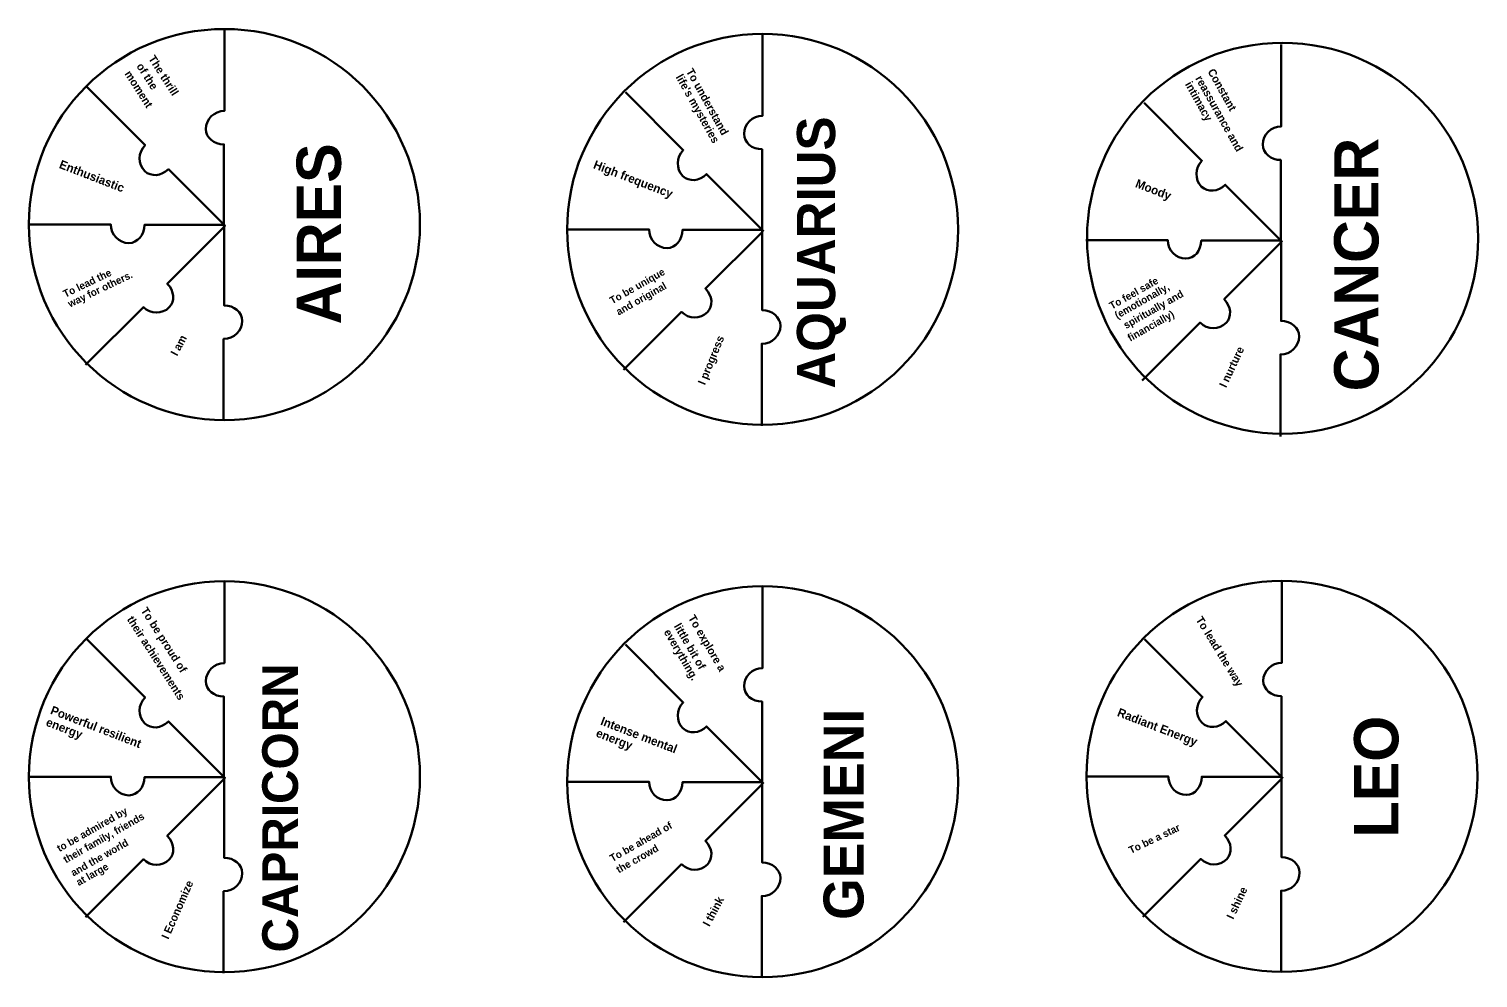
# Model space of a CAD drawing. Header units: inches. Extents: x -653 to 2868, y -2154 to 399.
# Drawn here: x 1267 to 2868, y -682 to 366 of the extents above; entities that cross this region are included whole.
import ezdxf

# ---------------------------------------------------------------- set-up
doc = ezdxf.new("R2010")
doc.units = ezdxf.units.IN
doc.header["$MEASUREMENT"] = 0
doc.layers.add('Layer 1', color=7, linetype='Continuous')

msp = doc.modelspace()

# ---------------------------------------------------------------- linework, layer by layer
at = {"layer": 'Layer 1', "color": 179, "lineweight": 158, "true_color": 0x231f20}
for points, knots in [([(1699.2, 150.3), (1699.2, 31), (1602.5, -65.7), (1483.2, -65.7), (1364, -65.7), (1267.2, 31), (1267.2, 150.3), (1267.2, 209.9), (1291.4, 263.8), (1330.4, 302.9), (1369.5, 342.1), (1423.5, 366.3), (1483.2, 366.3), (1602.5, 366.3), (1699.2, 269.6), (1699.2, 150.3)], [0, 0, 0, 0, 1, 1, 1, 2, 2, 2, 3, 3, 3, 4, 4, 4, 5, 5, 5, 5]), ([(1331.6, 302), (1331.6, 302), (1395.6, 238), (1395.6, 238), (1387.5, 229.9), (1387.4, 217.1), (1395.2, 209.3), (1401.8, 202.7), (1413.5, 203.6), (1421.3, 211.4), (1421.3, 211.4), (1483.9, 148.8), (1483.9, 148.8), (1483.9, 148.8), (1482.7, 150.3), (1482.7, 150.3), (1482.7, 150.3), (1482.7, 238.8), (1482.7, 238.8), (1471.6, 238.8), (1462.7, 246.4), (1462.7, 255.8), (1462.7, 266.9), (1471.9, 275.8), (1483.2, 275.8), (1483.2, 275.8), (1483.2, 366.3), (1483.2, 366.3)], [0, 0, 0, 0, 1, 1, 1, 2, 2, 2, 3, 3, 3, 4, 4, 4, 5, 5, 5, 6, 6, 6, 7, 7, 7, 8, 8, 8, 9, 9, 9, 9]), ([(1331.6, 302), (1331.6, 302), (1395.6, 238), (1395.6, 238), (1387.5, 229.9), (1387.4, 217.1), (1395.2, 209.3), (1401.8, 202.7), (1413.5, 203.6), (1421.3, 211.4), (1421.3, 211.4), (1483.9, 148.8), (1483.9, 148.8), (1483.9, 148.8), (1482.7, 150.3), (1482.7, 150.3), (1482.7, 150.3), (1482.7, 238.8), (1482.7, 238.8), (1471.6, 238.8), (1462.7, 246.4), (1462.7, 255.8), (1462.7, 266.9), (1471.9, 275.8), (1483.2, 275.8), (1483.2, 275.8), (1483.2, 366.3), (1483.2, 366.3)], [0, 0, 0, 0, 1, 1, 1, 2, 2, 2, 3, 3, 3, 4, 4, 4, 5, 5, 5, 6, 6, 6, 7, 7, 7, 8, 8, 8, 9, 9, 9, 9]), ([(1331.6, 302), (1331.6, 302), (1395.6, 238), (1395.6, 238), (1387.5, 229.9), (1387.4, 217.1), (1395.2, 209.3), (1401.8, 202.7), (1413.5, 203.6), (1421.3, 211.4), (1421.3, 211.4), (1483.9, 148.8), (1483.9, 148.8), (1483.9, 148.8), (1482.7, 150.3), (1482.7, 150.3), (1482.7, 150.3), (1482.7, 238.8), (1482.7, 238.8), (1471.6, 238.8), (1462.7, 246.4), (1462.7, 255.8), (1462.7, 266.9), (1471.9, 275.8), (1483.2, 275.8), (1483.2, 275.8), (1483.2, 366.3), (1483.2, 366.3)], [0, 0, 0, 0, 1, 1, 1, 2, 2, 2, 3, 3, 3, 4, 4, 4, 5, 5, 5, 6, 6, 6, 7, 7, 7, 8, 8, 8, 9, 9, 9, 9]), ([(2293.8, 144.9), (2293.8, 25.6), (2197.1, -71.1), (2077.8, -71.1), (1958.6, -71.1), (1861.8, 25.6), (1861.8, 144.9), (1861.8, 204.4), (1886, 258.4), (1925, 297.5), (1964.1, 336.6), (2018.1, 360.9), (2077.8, 360.9), (2197.1, 360.9), (2293.8, 264.2), (2293.8, 144.9)], [0, 0, 0, 0, 1, 1, 1, 2, 2, 2, 3, 3, 3, 4, 4, 4, 5, 5, 5, 5]), ([(1926.2, 296.5), (1926.2, 296.5), (1990.2, 232.5), (1990.2, 232.5), (1982.1, 224.5), (1982, 211.7), (1989.8, 203.8), (1996.4, 197.2), (2008.1, 198.1), (2015.9, 206), (2015.9, 206), (2078.5, 143.4), (2078.5, 143.4), (2078.5, 143.4), (2077.3, 144.9), (2077.3, 144.9), (2077.3, 144.9), (2077.3, 233.4), (2077.3, 233.4), (2066.2, 233.4), (2057.3, 241), (2057.3, 250.4), (2057.3, 261.4), (2066.5, 270.4), (2077.8, 270.4), (2077.8, 270.4), (2077.8, 360.9), (2077.8, 360.9)], [0, 0, 0, 0, 1, 1, 1, 2, 2, 2, 3, 3, 3, 4, 4, 4, 5, 5, 5, 6, 6, 6, 7, 7, 7, 8, 8, 8, 9, 9, 9, 9]), ([(1926.2, 296.5), (1926.2, 296.5), (1990.2, 232.5), (1990.2, 232.5), (1982.1, 224.5), (1982, 211.7), (1989.8, 203.8), (1996.4, 197.2), (2008.1, 198.1), (2015.9, 206), (2015.9, 206), (2078.5, 143.4), (2078.5, 143.4), (2078.5, 143.4), (2077.3, 144.9), (2077.3, 144.9), (2077.3, 144.9), (2077.3, 233.4), (2077.3, 233.4), (2066.2, 233.4), (2057.3, 241), (2057.3, 250.4), (2057.3, 261.4), (2066.5, 270.4), (2077.8, 270.4), (2077.8, 270.4), (2077.8, 360.9), (2077.8, 360.9)], [0, 0, 0, 0, 1, 1, 1, 2, 2, 2, 3, 3, 3, 4, 4, 4, 5, 5, 5, 6, 6, 6, 7, 7, 7, 8, 8, 8, 9, 9, 9, 9]), ([(1926.2, 296.5), (1926.2, 296.5), (1990.2, 232.5), (1990.2, 232.5), (1982.1, 224.5), (1982, 211.7), (1989.8, 203.8), (1996.4, 197.2), (2008.1, 198.1), (2015.9, 206), (2015.9, 206), (2078.5, 143.4), (2078.5, 143.4), (2078.5, 143.4), (2077.3, 144.9), (2077.3, 144.9), (2077.3, 144.9), (2077.3, 233.4), (2077.3, 233.4), (2066.2, 233.4), (2057.3, 241), (2057.3, 250.4), (2057.3, 261.4), (2066.5, 270.4), (2077.8, 270.4), (2077.8, 270.4), (2077.8, 360.9), (2077.8, 360.9)], [0, 0, 0, 0, 1, 1, 1, 2, 2, 2, 3, 3, 3, 4, 4, 4, 5, 5, 5, 6, 6, 6, 7, 7, 7, 8, 8, 8, 9, 9, 9, 9]), ([(2868.3, 135.1), (2868.3, 15.9), (2771.6, -80.9), (2652.3, -80.9), (2533, -80.9), (2436.3, 15.9), (2436.3, 135.1), (2436.3, 194.7), (2460.4, 248.7), (2499.4, 287.7), (2538.5, 326.9), (2592.6, 351.1), (2652.3, 351.1), (2771.6, 351.1), (2868.3, 254.4), (2868.3, 135.1)], [0, 0, 0, 0, 1, 1, 1, 2, 2, 2, 3, 3, 3, 4, 4, 4, 5, 5, 5, 5]), ([(2499.3, 284.7), (2499.3, 284.7), (2563.2, 220.7), (2563.2, 220.7), (2555.2, 212.7), (2555, 199.9), (2562.9, 192.1), (2569.5, 185.4), (2581.2, 186.4), (2589, 194.2), (2589, 194.2), (2651.6, 131.6), (2651.6, 131.6), (2651.6, 131.6), (2650.4, 133.1), (2650.4, 133.1), (2650.4, 133.1), (2650.4, 221.6), (2650.4, 221.6), (2639.3, 221.6), (2630.4, 229.2), (2630.4, 238.6), (2630.4, 249.7), (2639.6, 258.6), (2650.9, 258.6), (2650.9, 258.6), (2650.9, 349.1), (2650.9, 349.1)], [0, 0, 0, 0, 1, 1, 1, 2, 2, 2, 3, 3, 3, 4, 4, 4, 5, 5, 5, 6, 6, 6, 7, 7, 7, 8, 8, 8, 9, 9, 9, 9]), ([(2499.3, 284.7), (2499.3, 284.7), (2563.2, 220.7), (2563.2, 220.7), (2555.2, 212.7), (2555, 199.9), (2562.9, 192.1), (2569.5, 185.4), (2581.2, 186.4), (2589, 194.2), (2589, 194.2), (2651.6, 131.6), (2651.6, 131.6), (2651.6, 131.6), (2650.4, 133.1), (2650.4, 133.1), (2650.4, 133.1), (2650.4, 221.6), (2650.4, 221.6), (2639.3, 221.6), (2630.4, 229.2), (2630.4, 238.6), (2630.4, 249.7), (2639.6, 258.6), (2650.9, 258.6), (2650.9, 258.6), (2650.9, 349.1), (2650.9, 349.1)], [0, 0, 0, 0, 1, 1, 1, 2, 2, 2, 3, 3, 3, 4, 4, 4, 5, 5, 5, 6, 6, 6, 7, 7, 7, 8, 8, 8, 9, 9, 9, 9]), ([(2499.3, 284.7), (2499.3, 284.7), (2563.2, 220.7), (2563.2, 220.7), (2555.2, 212.7), (2555, 199.9), (2562.9, 192.1), (2569.5, 185.4), (2581.2, 186.4), (2589, 194.2), (2589, 194.2), (2651.6, 131.6), (2651.6, 131.6), (2651.6, 131.6), (2650.4, 133.1), (2650.4, 133.1), (2650.4, 133.1), (2650.4, 221.6), (2650.4, 221.6), (2639.3, 221.6), (2630.4, 229.2), (2630.4, 238.6), (2630.4, 249.7), (2639.6, 258.6), (2650.9, 258.6), (2650.9, 258.6), (2650.9, 349.1), (2650.9, 349.1)], [0, 0, 0, 0, 1, 1, 1, 2, 2, 2, 3, 3, 3, 4, 4, 4, 5, 5, 5, 6, 6, 6, 7, 7, 7, 8, 8, 8, 9, 9, 9, 9]), ([(1483.2, 149.8), (1483.2, 149.8), (1394.7, 149.8), (1394.7, 149.8), (1394.7, 138.7), (1387.1, 129.8), (1377.7, 129.8), (1366.7, 129.8), (1357.7, 139), (1357.7, 150.3), (1357.7, 150.3), (1267.2, 150.3), (1267.2, 150.3)], [0, 0, 0, 0, 1, 1, 1, 2, 2, 2, 3, 3, 3, 4, 4, 4, 4]), ([(1483.2, 149.8), (1483.2, 149.8), (1394.7, 149.8), (1394.7, 149.8), (1394.7, 138.7), (1387.1, 129.8), (1377.7, 129.8), (1366.7, 129.8), (1357.7, 139), (1357.7, 150.3), (1357.7, 150.3), (1267.2, 150.3), (1267.2, 150.3)], [0, 0, 0, 0, 1, 1, 1, 2, 2, 2, 3, 3, 3, 4, 4, 4, 4]), ([(1483.2, 149.8), (1483.2, 149.8), (1394.7, 149.8), (1394.7, 149.8), (1394.7, 138.7), (1387.1, 129.8), (1377.7, 129.8), (1366.7, 129.8), (1357.7, 139), (1357.7, 150.3), (1357.7, 150.3), (1267.2, 150.3), (1267.2, 150.3)], [0, 0, 0, 0, 1, 1, 1, 2, 2, 2, 3, 3, 3, 4, 4, 4, 4]), ([(1482.3, -66.6), (1482.3, -66.6), (1482.3, 23.9), (1482.3, 23.9), (1493.7, 23.9), (1502.9, 32.9), (1502.9, 43.9), (1502.9, 53.3), (1493.9, 60.9), (1482.9, 60.9), (1482.9, 60.9), (1482.9, 149.4), (1482.9, 149.4), (1482.9, 149.4), (1482.7, 147.5), (1482.7, 147.5), (1482.7, 147.5), (1420.1, 84.9), (1420.1, 84.9), (1427.9, 77.1), (1428.9, 65.4), (1422.2, 58.8), (1414.4, 50.9), (1401.6, 51.1), (1393.6, 59.1), (1393.6, 59.1), (1329.6, -4.9), (1329.6, -4.9)], [0, 0, 0, 0, 1, 1, 1, 2, 2, 2, 3, 3, 3, 4, 4, 4, 5, 5, 5, 6, 6, 6, 7, 7, 7, 8, 8, 8, 9, 9, 9, 9]), ([(1482.3, -66.6), (1482.3, -66.6), (1482.3, 23.9), (1482.3, 23.9), (1493.7, 23.9), (1502.9, 32.9), (1502.9, 43.9), (1502.9, 53.3), (1493.9, 60.9), (1482.9, 60.9), (1482.9, 60.9), (1482.9, 149.4), (1482.9, 149.4), (1482.9, 149.4), (1482.7, 147.5), (1482.7, 147.5), (1482.7, 147.5), (1420.1, 84.9), (1420.1, 84.9), (1427.9, 77.1), (1428.9, 65.4), (1422.2, 58.8), (1414.4, 50.9), (1401.6, 51.1), (1393.6, 59.1), (1393.6, 59.1), (1329.6, -4.9), (1329.6, -4.9)], [0, 0, 0, 0, 1, 1, 1, 2, 2, 2, 3, 3, 3, 4, 4, 4, 5, 5, 5, 6, 6, 6, 7, 7, 7, 8, 8, 8, 9, 9, 9, 9]), ([(1482.3, -66.6), (1482.3, -66.6), (1482.3, 23.9), (1482.3, 23.9), (1493.7, 23.9), (1502.9, 32.9), (1502.9, 43.9), (1502.9, 53.3), (1493.9, 60.9), (1482.9, 60.9), (1482.9, 60.9), (1482.9, 149.4), (1482.9, 149.4), (1482.9, 149.4), (1482.7, 147.5), (1482.7, 147.5), (1482.7, 147.5), (1420.1, 84.9), (1420.1, 84.9), (1427.9, 77.1), (1428.9, 65.4), (1422.2, 58.8), (1414.4, 50.9), (1401.6, 51.1), (1393.6, 59.1), (1393.6, 59.1), (1329.6, -4.9), (1329.6, -4.9)], [0, 0, 0, 0, 1, 1, 1, 2, 2, 2, 3, 3, 3, 4, 4, 4, 5, 5, 5, 6, 6, 6, 7, 7, 7, 8, 8, 8, 9, 9, 9, 9]), ([(2077.8, 144.3), (2077.8, 144.3), (1989.3, 144.3), (1989.3, 144.3), (1989.3, 133.3), (1981.7, 124.3), (1972.3, 124.3), (1961.3, 124.3), (1952.3, 133.5), (1952.3, 144.9), (1952.3, 144.9), (1861.8, 144.9), (1861.8, 144.9)], [0, 0, 0, 0, 1, 1, 1, 2, 2, 2, 3, 3, 3, 4, 4, 4, 4]), ([(2077.8, 144.3), (2077.8, 144.3), (1989.3, 144.3), (1989.3, 144.3), (1989.3, 133.3), (1981.7, 124.3), (1972.3, 124.3), (1961.3, 124.3), (1952.3, 133.5), (1952.3, 144.9), (1952.3, 144.9), (1861.8, 144.9), (1861.8, 144.9)], [0, 0, 0, 0, 1, 1, 1, 2, 2, 2, 3, 3, 3, 4, 4, 4, 4]), ([(2077.8, 144.3), (2077.8, 144.3), (1989.3, 144.3), (1989.3, 144.3), (1989.3, 133.3), (1981.7, 124.3), (1972.3, 124.3), (1961.3, 124.3), (1952.3, 133.5), (1952.3, 144.9), (1952.3, 144.9), (1861.8, 144.9), (1861.8, 144.9)], [0, 0, 0, 0, 1, 1, 1, 2, 2, 2, 3, 3, 3, 4, 4, 4, 4]), ([(2076.9, -72), (2076.9, -72), (2076.9, 18.5), (2076.9, 18.5), (2088.3, 18.5), (2097.5, 27.4), (2097.5, 38.5), (2097.5, 47.9), (2088.5, 55.5), (2077.5, 55.5), (2077.5, 55.5), (2077.5, 144), (2077.5, 144), (2077.5, 144), (2077.3, 142), (2077.3, 142), (2077.3, 142), (2014.7, 79.5), (2014.7, 79.5), (2022.5, 71.6), (2023.5, 59.9), (2016.8, 53.3), (2009, 45.5), (1996.2, 45.7), (1988.2, 53.7), (1988.2, 53.7), (1924.2, -10.3), (1924.2, -10.3)], [0, 0, 0, 0, 1, 1, 1, 2, 2, 2, 3, 3, 3, 4, 4, 4, 5, 5, 5, 6, 6, 6, 7, 7, 7, 8, 8, 8, 9, 9, 9, 9]), ([(2076.9, -72), (2076.9, -72), (2076.9, 18.5), (2076.9, 18.5), (2088.3, 18.5), (2097.5, 27.4), (2097.5, 38.5), (2097.5, 47.9), (2088.5, 55.5), (2077.5, 55.5), (2077.5, 55.5), (2077.5, 144), (2077.5, 144), (2077.5, 144), (2077.3, 142), (2077.3, 142), (2077.3, 142), (2014.7, 79.5), (2014.7, 79.5), (2022.5, 71.6), (2023.5, 59.9), (2016.8, 53.3), (2009, 45.5), (1996.2, 45.7), (1988.2, 53.7), (1988.2, 53.7), (1924.2, -10.3), (1924.2, -10.3)], [0, 0, 0, 0, 1, 1, 1, 2, 2, 2, 3, 3, 3, 4, 4, 4, 5, 5, 5, 6, 6, 6, 7, 7, 7, 8, 8, 8, 9, 9, 9, 9]), ([(2076.9, -72), (2076.9, -72), (2076.9, 18.5), (2076.9, 18.5), (2088.3, 18.5), (2097.5, 27.4), (2097.5, 38.5), (2097.5, 47.9), (2088.5, 55.5), (2077.5, 55.5), (2077.5, 55.5), (2077.5, 144), (2077.5, 144), (2077.5, 144), (2077.3, 142), (2077.3, 142), (2077.3, 142), (2014.7, 79.5), (2014.7, 79.5), (2022.5, 71.6), (2023.5, 59.9), (2016.8, 53.3), (2009, 45.5), (1996.2, 45.7), (1988.2, 53.7), (1988.2, 53.7), (1924.2, -10.3), (1924.2, -10.3)], [0, 0, 0, 0, 1, 1, 1, 2, 2, 2, 3, 3, 3, 4, 4, 4, 5, 5, 5, 6, 6, 6, 7, 7, 7, 8, 8, 8, 9, 9, 9, 9]), ([(2650.9, 132.6), (2650.9, 132.6), (2562.4, 132.6), (2562.4, 132.6), (2562.4, 121.5), (2554.8, 112.6), (2545.4, 112.6), (2534.4, 112.6), (2525.4, 121.7), (2525.4, 133.1), (2525.4, 133.1), (2434.9, 133.1), (2434.9, 133.1)], [0, 0, 0, 0, 1, 1, 1, 2, 2, 2, 3, 3, 3, 4, 4, 4, 4]), ([(2650.9, 132.6), (2650.9, 132.6), (2562.4, 132.6), (2562.4, 132.6), (2562.4, 121.5), (2554.8, 112.6), (2545.4, 112.6), (2534.4, 112.6), (2525.4, 121.7), (2525.4, 133.1), (2525.4, 133.1), (2434.9, 133.1), (2434.9, 133.1)], [0, 0, 0, 0, 1, 1, 1, 2, 2, 2, 3, 3, 3, 4, 4, 4, 4]), ([(2650.9, 132.6), (2650.9, 132.6), (2562.4, 132.6), (2562.4, 132.6), (2562.4, 121.5), (2554.8, 112.6), (2545.4, 112.6), (2534.4, 112.6), (2525.4, 121.7), (2525.4, 133.1), (2525.4, 133.1), (2434.9, 133.1), (2434.9, 133.1)], [0, 0, 0, 0, 1, 1, 1, 2, 2, 2, 3, 3, 3, 4, 4, 4, 4]), ([(2650, -83.8), (2650, -83.8), (2650, 6.7), (2650, 6.7), (2661.4, 6.7), (2670.6, 15.6), (2670.6, 26.7), (2670.6, 36.1), (2661.6, 43.7), (2650.6, 43.7), (2650.6, 43.7), (2650.6, 132.2), (2650.6, 132.2), (2650.6, 132.2), (2650.4, 130.3), (2650.4, 130.3), (2650.4, 130.3), (2587.8, 67.7), (2587.8, 67.7), (2595.6, 59.9), (2596.6, 48.2), (2589.9, 41.5), (2582.1, 33.7), (2569.3, 33.9), (2561.2, 41.9), (2561.2, 41.9), (2497.3, -22.1), (2497.3, -22.1)], [0, 0, 0, 0, 1, 1, 1, 2, 2, 2, 3, 3, 3, 4, 4, 4, 5, 5, 5, 6, 6, 6, 7, 7, 7, 8, 8, 8, 9, 9, 9, 9]), ([(2650, -83.8), (2650, -83.8), (2650, 6.7), (2650, 6.7), (2661.4, 6.7), (2670.6, 15.6), (2670.6, 26.7), (2670.6, 36.1), (2661.6, 43.7), (2650.6, 43.7), (2650.6, 43.7), (2650.6, 132.2), (2650.6, 132.2), (2650.6, 132.2), (2650.4, 130.3), (2650.4, 130.3), (2650.4, 130.3), (2587.8, 67.7), (2587.8, 67.7), (2595.6, 59.9), (2596.6, 48.2), (2589.9, 41.5), (2582.1, 33.7), (2569.3, 33.9), (2561.2, 41.9), (2561.2, 41.9), (2497.3, -22.1), (2497.3, -22.1)], [0, 0, 0, 0, 1, 1, 1, 2, 2, 2, 3, 3, 3, 4, 4, 4, 5, 5, 5, 6, 6, 6, 7, 7, 7, 8, 8, 8, 9, 9, 9, 9]), ([(2650, -83.8), (2650, -83.8), (2650, 6.7), (2650, 6.7), (2661.4, 6.7), (2670.6, 15.6), (2670.6, 26.7), (2670.6, 36.1), (2661.6, 43.7), (2650.6, 43.7), (2650.6, 43.7), (2650.6, 132.2), (2650.6, 132.2), (2650.6, 132.2), (2650.4, 130.3), (2650.4, 130.3), (2650.4, 130.3), (2587.8, 67.7), (2587.8, 67.7), (2595.6, 59.9), (2596.6, 48.2), (2589.9, 41.5), (2582.1, 33.7), (2569.3, 33.9), (2561.2, 41.9), (2561.2, 41.9), (2497.3, -22.1), (2497.3, -22.1)], [0, 0, 0, 0, 1, 1, 1, 2, 2, 2, 3, 3, 3, 4, 4, 4, 5, 5, 5, 6, 6, 6, 7, 7, 7, 8, 8, 8, 9, 9, 9, 9]), ([(1699.2, -459.8), (1699.2, -579.1), (1602.5, -675.8), (1483.2, -675.8), (1364, -675.8), (1267.2, -579.1), (1267.2, -459.8), (1267.2, -400.3), (1291.4, -346.3), (1330.4, -307.3), (1369.5, -268.1), (1423.5, -243.8), (1483.2, -243.8), (1602.5, -243.8), (1699.2, -340.6), (1699.2, -459.8)], [0, 0, 0, 0, 1, 1, 1, 2, 2, 2, 3, 3, 3, 4, 4, 4, 5, 5, 5, 5]), ([(1331.6, -308.2), (1331.6, -308.2), (1395.6, -372.2), (1395.6, -372.2), (1387.5, -380.2), (1387.4, -393.1), (1395.2, -400.9), (1401.8, -407.5), (1413.5, -406.6), (1421.3, -398.8), (1421.3, -398.8), (1483.9, -461.3), (1483.9, -461.3), (1483.9, -461.3), (1482.7, -459.8), (1482.7, -459.8), (1482.7, -459.8), (1482.7, -371.3), (1482.7, -371.3), (1471.6, -371.3), (1462.7, -363.7), (1462.7, -354.3), (1462.7, -343.3), (1471.9, -334.3), (1483.2, -334.3), (1483.2, -334.3), (1483.2, -243.8), (1483.2, -243.8)], [0, 0, 0, 0, 1, 1, 1, 2, 2, 2, 3, 3, 3, 4, 4, 4, 5, 5, 5, 6, 6, 6, 7, 7, 7, 8, 8, 8, 9, 9, 9, 9]), ([(1331.6, -308.2), (1331.6, -308.2), (1395.6, -372.2), (1395.6, -372.2), (1387.5, -380.2), (1387.4, -393.1), (1395.2, -400.9), (1401.8, -407.5), (1413.5, -406.6), (1421.3, -398.8), (1421.3, -398.8), (1483.9, -461.3), (1483.9, -461.3), (1483.9, -461.3), (1482.7, -459.8), (1482.7, -459.8), (1482.7, -459.8), (1482.7, -371.3), (1482.7, -371.3), (1471.6, -371.3), (1462.7, -363.7), (1462.7, -354.3), (1462.7, -343.3), (1471.9, -334.3), (1483.2, -334.3), (1483.2, -334.3), (1483.2, -243.8), (1483.2, -243.8)], [0, 0, 0, 0, 1, 1, 1, 2, 2, 2, 3, 3, 3, 4, 4, 4, 5, 5, 5, 6, 6, 6, 7, 7, 7, 8, 8, 8, 9, 9, 9, 9]), ([(1331.6, -308.2), (1331.6, -308.2), (1395.6, -372.2), (1395.6, -372.2), (1387.5, -380.2), (1387.4, -393.1), (1395.2, -400.9), (1401.8, -407.5), (1413.5, -406.6), (1421.3, -398.8), (1421.3, -398.8), (1483.9, -461.3), (1483.9, -461.3), (1483.9, -461.3), (1482.7, -459.8), (1482.7, -459.8), (1482.7, -459.8), (1482.7, -371.3), (1482.7, -371.3), (1471.6, -371.3), (1462.7, -363.7), (1462.7, -354.3), (1462.7, -343.3), (1471.9, -334.3), (1483.2, -334.3), (1483.2, -334.3), (1483.2, -243.8), (1483.2, -243.8)], [0, 0, 0, 0, 1, 1, 1, 2, 2, 2, 3, 3, 3, 4, 4, 4, 5, 5, 5, 6, 6, 6, 7, 7, 7, 8, 8, 8, 9, 9, 9, 9]), ([(2293.8, -465.3), (2293.8, -584.6), (2197.1, -681.3), (2077.8, -681.3), (1958.6, -681.3), (1861.8, -584.6), (1861.8, -465.3), (1861.8, -405.7), (1886, -351.8), (1925, -312.7), (1964.1, -273.5), (2018.1, -249.3), (2077.8, -249.3), (2197.1, -249.3), (2293.8, -346), (2293.8, -465.3)], [0, 0, 0, 0, 1, 1, 1, 2, 2, 2, 3, 3, 3, 4, 4, 4, 5, 5, 5, 5]), ([(2293.8, -465.3), (2293.8, -584.6), (2197.1, -681.3), (2077.8, -681.3), (1958.6, -681.3), (1861.8, -584.6), (1861.8, -465.3), (1861.8, -405.7), (1886, -351.8), (1925, -312.7), (1964.1, -273.5), (2018.1, -249.3), (2077.8, -249.3), (2197.1, -249.3), (2293.8, -346), (2293.8, -465.3)], [0, 0, 0, 0, 1, 1, 1, 2, 2, 2, 3, 3, 3, 4, 4, 4, 5, 5, 5, 5]), ([(2293.8, -465.3), (2293.8, -584.6), (2197.1, -681.3), (2077.8, -681.3), (1958.6, -681.3), (1861.8, -584.6), (1861.8, -465.3), (1861.8, -405.7), (1886, -351.8), (1925, -312.7), (1964.1, -273.5), (2018.1, -249.3), (2077.8, -249.3), (2197.1, -249.3), (2293.8, -346), (2293.8, -465.3)], [0, 0, 0, 0, 1, 1, 1, 2, 2, 2, 3, 3, 3, 4, 4, 4, 5, 5, 5, 5]), ([(1926.2, -313.7), (1926.2, -313.7), (1990.2, -377.7), (1990.2, -377.7), (1982.1, -385.7), (1982, -398.5), (1989.8, -406.3), (1996.4, -413), (2008.1, -412), (2015.9, -404.2), (2015.9, -404.2), (2078.5, -466.8), (2078.5, -466.8), (2078.5, -466.8), (2077.3, -465.3), (2077.3, -465.3), (2077.3, -465.3), (2077.3, -376.8), (2077.3, -376.8), (2066.2, -376.8), (2057.3, -369.2), (2057.3, -359.8), (2057.3, -348.8), (2066.5, -339.8), (2077.8, -339.8), (2077.8, -339.8), (2077.8, -249.3), (2077.8, -249.3)], [0, 0, 0, 0, 1, 1, 1, 2, 2, 2, 3, 3, 3, 4, 4, 4, 5, 5, 5, 6, 6, 6, 7, 7, 7, 8, 8, 8, 9, 9, 9, 9]), ([(1926.2, -313.7), (1926.2, -313.7), (1990.2, -377.7), (1990.2, -377.7), (1982.1, -385.7), (1982, -398.5), (1989.8, -406.3), (1996.4, -413), (2008.1, -412), (2015.9, -404.2), (2015.9, -404.2), (2078.5, -466.8), (2078.5, -466.8), (2078.5, -466.8), (2077.3, -465.3), (2077.3, -465.3), (2077.3, -465.3), (2077.3, -376.8), (2077.3, -376.8), (2066.2, -376.8), (2057.3, -369.2), (2057.3, -359.8), (2057.3, -348.8), (2066.5, -339.8), (2077.8, -339.8), (2077.8, -339.8), (2077.8, -249.3), (2077.8, -249.3)], [0, 0, 0, 0, 1, 1, 1, 2, 2, 2, 3, 3, 3, 4, 4, 4, 5, 5, 5, 6, 6, 6, 7, 7, 7, 8, 8, 8, 9, 9, 9, 9]), ([(1926.2, -313.7), (1926.2, -313.7), (1990.2, -377.7), (1990.2, -377.7), (1982.1, -385.7), (1982, -398.5), (1989.8, -406.3), (1996.4, -413), (2008.1, -412), (2015.9, -404.2), (2015.9, -404.2), (2078.5, -466.8), (2078.5, -466.8), (2078.5, -466.8), (2077.3, -465.3), (2077.3, -465.3), (2077.3, -465.3), (2077.3, -376.8), (2077.3, -376.8), (2066.2, -376.8), (2057.3, -369.2), (2057.3, -359.8), (2057.3, -348.8), (2066.5, -339.8), (2077.8, -339.8), (2077.8, -339.8), (2077.8, -249.3), (2077.8, -249.3)], [0, 0, 0, 0, 1, 1, 1, 2, 2, 2, 3, 3, 3, 4, 4, 4, 5, 5, 5, 6, 6, 6, 7, 7, 7, 8, 8, 8, 9, 9, 9, 9]), ([(2867.6, -459.4), (2867.6, -578.7), (2770.9, -675.4), (2651.6, -675.4), (2532.3, -675.4), (2435.6, -578.7), (2435.6, -459.4), (2435.6, -399.8), (2459.7, -345.9), (2498.7, -306.8), (2537.8, -267.6), (2591.9, -243.4), (2651.6, -243.4), (2770.9, -243.4), (2867.6, -340.1), (2867.6, -459.4)], [0, 0, 0, 0, 1, 1, 1, 2, 2, 2, 3, 3, 3, 4, 4, 4, 5, 5, 5, 5]), ([(2499.9, -307.8), (2499.9, -307.8), (2563.9, -371.8), (2563.9, -371.8), (2555.9, -379.8), (2555.7, -392.6), (2563.5, -400.4), (2570.2, -407.1), (2581.9, -406.1), (2589.7, -398.3), (2589.7, -398.3), (2652.3, -460.9), (2652.3, -460.9), (2652.3, -460.9), (2651, -459.4), (2651, -459.4), (2651, -459.4), (2651, -370.9), (2651, -370.9), (2640, -370.9), (2631, -363.3), (2631, -353.9), (2631, -342.8), (2640.2, -333.9), (2651.6, -333.9), (2651.6, -333.9), (2651.6, -243.4), (2651.6, -243.4)], [0, 0, 0, 0, 1, 1, 1, 2, 2, 2, 3, 3, 3, 4, 4, 4, 5, 5, 5, 6, 6, 6, 7, 7, 7, 8, 8, 8, 9, 9, 9, 9]), ([(2499.9, -307.8), (2499.9, -307.8), (2563.9, -371.8), (2563.9, -371.8), (2555.9, -379.8), (2555.7, -392.6), (2563.5, -400.4), (2570.2, -407.1), (2581.9, -406.1), (2589.7, -398.3), (2589.7, -398.3), (2652.3, -460.9), (2652.3, -460.9), (2652.3, -460.9), (2651, -459.4), (2651, -459.4), (2651, -459.4), (2651, -370.9), (2651, -370.9), (2640, -370.9), (2631, -363.3), (2631, -353.9), (2631, -342.8), (2640.2, -333.9), (2651.6, -333.9), (2651.6, -333.9), (2651.6, -243.4), (2651.6, -243.4)], [0, 0, 0, 0, 1, 1, 1, 2, 2, 2, 3, 3, 3, 4, 4, 4, 5, 5, 5, 6, 6, 6, 7, 7, 7, 8, 8, 8, 9, 9, 9, 9]), ([(2499.9, -307.8), (2499.9, -307.8), (2563.9, -371.8), (2563.9, -371.8), (2555.9, -379.8), (2555.7, -392.6), (2563.5, -400.4), (2570.2, -407.1), (2581.9, -406.1), (2589.7, -398.3), (2589.7, -398.3), (2652.3, -460.9), (2652.3, -460.9), (2652.3, -460.9), (2651, -459.4), (2651, -459.4), (2651, -459.4), (2651, -370.9), (2651, -370.9), (2640, -370.9), (2631, -363.3), (2631, -353.9), (2631, -342.8), (2640.2, -333.9), (2651.6, -333.9), (2651.6, -333.9), (2651.6, -243.4), (2651.6, -243.4)], [0, 0, 0, 0, 1, 1, 1, 2, 2, 2, 3, 3, 3, 4, 4, 4, 5, 5, 5, 6, 6, 6, 7, 7, 7, 8, 8, 8, 9, 9, 9, 9]), ([(1483.2, -460.4), (1483.2, -460.4), (1394.7, -460.4), (1394.7, -460.4), (1394.7, -471.5), (1387.1, -480.4), (1377.7, -480.4), (1366.7, -480.4), (1357.7, -471.2), (1357.7, -459.8), (1357.7, -459.8), (1267.2, -459.8), (1267.2, -459.8)], [0, 0, 0, 0, 1, 1, 1, 2, 2, 2, 3, 3, 3, 4, 4, 4, 4]), ([(1483.2, -460.4), (1483.2, -460.4), (1394.7, -460.4), (1394.7, -460.4), (1394.7, -471.5), (1387.1, -480.4), (1377.7, -480.4), (1366.7, -480.4), (1357.7, -471.2), (1357.7, -459.8), (1357.7, -459.8), (1267.2, -459.8), (1267.2, -459.8)], [0, 0, 0, 0, 1, 1, 1, 2, 2, 2, 3, 3, 3, 4, 4, 4, 4]), ([(1483.2, -460.4), (1483.2, -460.4), (1394.7, -460.4), (1394.7, -460.4), (1394.7, -471.5), (1387.1, -480.4), (1377.7, -480.4), (1366.7, -480.4), (1357.7, -471.2), (1357.7, -459.8), (1357.7, -459.8), (1267.2, -459.8), (1267.2, -459.8)], [0, 0, 0, 0, 1, 1, 1, 2, 2, 2, 3, 3, 3, 4, 4, 4, 4]), ([(1482.3, -676.8), (1482.3, -676.8), (1482.3, -586.3), (1482.3, -586.3), (1493.7, -586.3), (1502.9, -577.3), (1502.9, -566.3), (1502.9, -556.9), (1493.9, -549.3), (1482.9, -549.3), (1482.9, -549.3), (1482.9, -460.8), (1482.9, -460.8), (1482.9, -460.8), (1482.7, -462.7), (1482.7, -462.7), (1482.7, -462.7), (1420.1, -525.3), (1420.1, -525.3), (1427.9, -533.1), (1428.9, -544.8), (1422.2, -551.4), (1414.4, -559.3), (1401.6, -559.1), (1393.6, -551), (1393.6, -551), (1329.6, -615), (1329.6, -615)], [0, 0, 0, 0, 1, 1, 1, 2, 2, 2, 3, 3, 3, 4, 4, 4, 5, 5, 5, 6, 6, 6, 7, 7, 7, 8, 8, 8, 9, 9, 9, 9]), ([(1482.3, -676.8), (1482.3, -676.8), (1482.3, -586.3), (1482.3, -586.3), (1493.7, -586.3), (1502.9, -577.3), (1502.9, -566.3), (1502.9, -556.9), (1493.9, -549.3), (1482.9, -549.3), (1482.9, -549.3), (1482.9, -460.8), (1482.9, -460.8), (1482.9, -460.8), (1482.7, -462.7), (1482.7, -462.7), (1482.7, -462.7), (1420.1, -525.3), (1420.1, -525.3), (1427.9, -533.1), (1428.9, -544.8), (1422.2, -551.4), (1414.4, -559.3), (1401.6, -559.1), (1393.6, -551), (1393.6, -551), (1329.6, -615), (1329.6, -615)], [0, 0, 0, 0, 1, 1, 1, 2, 2, 2, 3, 3, 3, 4, 4, 4, 5, 5, 5, 6, 6, 6, 7, 7, 7, 8, 8, 8, 9, 9, 9, 9]), ([(1482.3, -676.8), (1482.3, -676.8), (1482.3, -586.3), (1482.3, -586.3), (1493.7, -586.3), (1502.9, -577.3), (1502.9, -566.3), (1502.9, -556.9), (1493.9, -549.3), (1482.9, -549.3), (1482.9, -549.3), (1482.9, -460.8), (1482.9, -460.8), (1482.9, -460.8), (1482.7, -462.7), (1482.7, -462.7), (1482.7, -462.7), (1420.1, -525.3), (1420.1, -525.3), (1427.9, -533.1), (1428.9, -544.8), (1422.2, -551.4), (1414.4, -559.3), (1401.6, -559.1), (1393.6, -551), (1393.6, -551), (1329.6, -615), (1329.6, -615)], [0, 0, 0, 0, 1, 1, 1, 2, 2, 2, 3, 3, 3, 4, 4, 4, 5, 5, 5, 6, 6, 6, 7, 7, 7, 8, 8, 8, 9, 9, 9, 9]), ([(2651.6, -459.9), (2651.6, -459.9), (2563.1, -459.9), (2563.1, -459.9), (2563.1, -471), (2555.5, -479.9), (2546.1, -479.9), (2535, -479.9), (2526.1, -470.7), (2526.1, -459.4), (2526.1, -459.4), (2435.6, -459.4), (2435.6, -459.4)], [0, 0, 0, 0, 1, 1, 1, 2, 2, 2, 3, 3, 3, 4, 4, 4, 4]), ([(2651.6, -459.9), (2651.6, -459.9), (2563.1, -459.9), (2563.1, -459.9), (2563.1, -471), (2555.5, -479.9), (2546.1, -479.9), (2535, -479.9), (2526.1, -470.7), (2526.1, -459.4), (2526.1, -459.4), (2435.6, -459.4), (2435.6, -459.4)], [0, 0, 0, 0, 1, 1, 1, 2, 2, 2, 3, 3, 3, 4, 4, 4, 4]), ([(2651.6, -459.9), (2651.6, -459.9), (2563.1, -459.9), (2563.1, -459.9), (2563.1, -471), (2555.5, -479.9), (2546.1, -479.9), (2535, -479.9), (2526.1, -470.7), (2526.1, -459.4), (2526.1, -459.4), (2435.6, -459.4), (2435.6, -459.4)], [0, 0, 0, 0, 1, 1, 1, 2, 2, 2, 3, 3, 3, 4, 4, 4, 4]), ([(2650.7, -676.3), (2650.7, -676.3), (2650.7, -585.8), (2650.7, -585.8), (2662.1, -585.8), (2671.2, -576.9), (2671.2, -565.8), (2671.2, -556.4), (2662.3, -548.8), (2651.2, -548.8), (2651.2, -548.8), (2651.2, -460.3), (2651.2, -460.3), (2651.2, -460.3), (2651.1, -462.2), (2651.1, -462.2), (2651.1, -462.2), (2588.5, -524.8), (2588.5, -524.8), (2596.3, -532.6), (2597.2, -544.3), (2590.6, -551), (2582.8, -558.8), (2570, -558.6), (2561.9, -550.6), (2561.9, -550.6), (2497.9, -614.6), (2497.9, -614.6)], [0, 0, 0, 0, 1, 1, 1, 2, 2, 2, 3, 3, 3, 4, 4, 4, 5, 5, 5, 6, 6, 6, 7, 7, 7, 8, 8, 8, 9, 9, 9, 9]), ([(2650.7, -676.3), (2650.7, -676.3), (2650.7, -585.8), (2650.7, -585.8), (2662.1, -585.8), (2671.2, -576.9), (2671.2, -565.8), (2671.2, -556.4), (2662.3, -548.8), (2651.2, -548.8), (2651.2, -548.8), (2651.2, -460.3), (2651.2, -460.3), (2651.2, -460.3), (2651.1, -462.2), (2651.1, -462.2), (2651.1, -462.2), (2588.5, -524.8), (2588.5, -524.8), (2596.3, -532.6), (2597.2, -544.3), (2590.6, -551), (2582.8, -558.8), (2570, -558.6), (2561.9, -550.6), (2561.9, -550.6), (2497.9, -614.6), (2497.9, -614.6)], [0, 0, 0, 0, 1, 1, 1, 2, 2, 2, 3, 3, 3, 4, 4, 4, 5, 5, 5, 6, 6, 6, 7, 7, 7, 8, 8, 8, 9, 9, 9, 9]), ([(2650.7, -676.3), (2650.7, -676.3), (2650.7, -585.8), (2650.7, -585.8), (2662.1, -585.8), (2671.2, -576.9), (2671.2, -565.8), (2671.2, -556.4), (2662.3, -548.8), (2651.2, -548.8), (2651.2, -548.8), (2651.2, -460.3), (2651.2, -460.3), (2651.2, -460.3), (2651.1, -462.2), (2651.1, -462.2), (2651.1, -462.2), (2588.5, -524.8), (2588.5, -524.8), (2596.3, -532.6), (2597.2, -544.3), (2590.6, -551), (2582.8, -558.8), (2570, -558.6), (2561.9, -550.6), (2561.9, -550.6), (2497.9, -614.6), (2497.9, -614.6)], [0, 0, 0, 0, 1, 1, 1, 2, 2, 2, 3, 3, 3, 4, 4, 4, 5, 5, 5, 6, 6, 6, 7, 7, 7, 8, 8, 8, 9, 9, 9, 9]), ([(2077.8, -465.9), (2077.8, -465.9), (1989.3, -465.9), (1989.3, -465.9), (1989.3, -476.9), (1981.7, -485.9), (1972.3, -485.9), (1961.3, -485.9), (1952.3, -476.7), (1952.3, -465.3), (1952.3, -465.3), (1861.8, -465.3), (1861.8, -465.3)], [0, 0, 0, 0, 1, 1, 1, 2, 2, 2, 3, 3, 3, 4, 4, 4, 4]), ([(2077.8, -465.9), (2077.8, -465.9), (1989.3, -465.9), (1989.3, -465.9), (1989.3, -476.9), (1981.7, -485.9), (1972.3, -485.9), (1961.3, -485.9), (1952.3, -476.7), (1952.3, -465.3), (1952.3, -465.3), (1861.8, -465.3), (1861.8, -465.3)], [0, 0, 0, 0, 1, 1, 1, 2, 2, 2, 3, 3, 3, 4, 4, 4, 4]), ([(2077.8, -465.9), (2077.8, -465.9), (1989.3, -465.9), (1989.3, -465.9), (1989.3, -476.9), (1981.7, -485.9), (1972.3, -485.9), (1961.3, -485.9), (1952.3, -476.7), (1952.3, -465.3), (1952.3, -465.3), (1861.8, -465.3), (1861.8, -465.3)], [0, 0, 0, 0, 1, 1, 1, 2, 2, 2, 3, 3, 3, 4, 4, 4, 4]), ([(2076.9, -682.2), (2076.9, -682.2), (2076.9, -591.7), (2076.9, -591.7), (2088.3, -591.7), (2097.5, -582.8), (2097.5, -571.7), (2097.5, -562.3), (2088.5, -554.7), (2077.5, -554.7), (2077.5, -554.7), (2077.5, -466.2), (2077.5, -466.2), (2077.5, -466.2), (2077.3, -468.2), (2077.3, -468.2), (2077.3, -468.2), (2014.7, -530.7), (2014.7, -530.7), (2022.5, -538.5), (2023.5, -550.2), (2016.8, -556.9), (2009, -564.7), (1996.2, -564.5), (1988.2, -556.5), (1988.2, -556.5), (1924.2, -620.5), (1924.2, -620.5)], [0, 0, 0, 0, 1, 1, 1, 2, 2, 2, 3, 3, 3, 4, 4, 4, 5, 5, 5, 6, 6, 6, 7, 7, 7, 8, 8, 8, 9, 9, 9, 9]), ([(2076.9, -682.2), (2076.9, -682.2), (2076.9, -591.7), (2076.9, -591.7), (2088.3, -591.7), (2097.5, -582.8), (2097.5, -571.7), (2097.5, -562.3), (2088.5, -554.7), (2077.5, -554.7), (2077.5, -554.7), (2077.5, -466.2), (2077.5, -466.2), (2077.5, -466.2), (2077.3, -468.2), (2077.3, -468.2), (2077.3, -468.2), (2014.7, -530.7), (2014.7, -530.7), (2022.5, -538.5), (2023.5, -550.2), (2016.8, -556.9), (2009, -564.7), (1996.2, -564.5), (1988.2, -556.5), (1988.2, -556.5), (1924.2, -620.5), (1924.2, -620.5)], [0, 0, 0, 0, 1, 1, 1, 2, 2, 2, 3, 3, 3, 4, 4, 4, 5, 5, 5, 6, 6, 6, 7, 7, 7, 8, 8, 8, 9, 9, 9, 9]), ([(2076.9, -682.2), (2076.9, -682.2), (2076.9, -591.7), (2076.9, -591.7), (2088.3, -591.7), (2097.5, -582.8), (2097.5, -571.7), (2097.5, -562.3), (2088.5, -554.7), (2077.5, -554.7), (2077.5, -554.7), (2077.5, -466.2), (2077.5, -466.2), (2077.5, -466.2), (2077.3, -468.2), (2077.3, -468.2), (2077.3, -468.2), (2014.7, -530.7), (2014.7, -530.7), (2022.5, -538.5), (2023.5, -550.2), (2016.8, -556.9), (2009, -564.7), (1996.2, -564.5), (1988.2, -556.5), (1988.2, -556.5), (1924.2, -620.5), (1924.2, -620.5)], [0, 0, 0, 0, 1, 1, 1, 2, 2, 2, 3, 3, 3, 4, 4, 4, 5, 5, 5, 6, 6, 6, 7, 7, 7, 8, 8, 8, 9, 9, 9, 9])]:
    msp.add_open_spline(points, degree=3, knots=knots, dxfattribs=at)

# ---------------------------------------------------------------- texts
at = {"layer": 'Layer 1', "color": 179, "true_color": 0x231f20, "attachment_point": 7}
for s, insert, char_height, rotation in [('\\fCharlemagne Std|b1|i0|c0|p34;\\W1;The thrill ', (1398.7, 333.6), 8.84, 302.6406), ('\\fCharlemagne Std|b1|i0|c0|p34;\\W1;of the ', (1385.5, 325.2), 8.84, 302.6406), ('\\fCharlemagne Std|b1|i0|c0|p34;\\W1;To understand ', (1992.9, 319.6), 8.84, 299.1488), ('\\fCharlemagne Std|b1|i0|c0|p34;\\W1;Constant ', (2569.1, 319.3), 8.84, 299.2768), ('\\fCharlemagne Std|b1|i0|c0|p34;\\W1;moment', (1372.4, 316.8), 8.84, 302.6406), ("\\fCharlemagne Std|b1|i0|c0|p34;\\W1;life's mysteries", (1979.2, 312), 8.84, 299.1488), ('\\fCharlemagne Std|b1|i0|c0|p34;\\W1;intimacy', (2541.9, 304), 8.84, 299.2768), ('\\fCharlemagne Std|b1|i0|c0|p34;\\W1;reassurance and ', (2555.5, 311.7), 8.84, 299.2768), ('\\fCharlemagne Std|b1|i0|c0|p34;\\W1;AQUARIUS', (2170, -31), 42.16, 90), ('\\fCharlemagne Std|b1|i0|c0|p34;\\W1;CANCER', (2759, -34), 48.96, 90), ('\\fCharlemagne Std|b1|i0|c0|p34;\\W1;AIRES', (1612.6, 39.9), 48.96, 90), ('\\fCharlemagne Std|b1|i0|c0|p34;\\W1;Enthusiastic', (1299.7, 212.9), 9.52, 338.8745), ('\\fCharlemagne Std|b1|i0|c0|p34;\\W1;High frequency', (1888.9, 210), 9.52, 338.8745), ('\\fCharlemagne Std|b1|i0|c0|p34;\\W1;Moody', (2487.8, 189.2), 9.52, 338.8745), ('\\fCharlemagne Std|b1|i0|c0|p34;\\W1;To lead the ', (1307.4, 69.3), 8.16, 25.6238), ('\\fCharlemagne Std|b1|i0|c0|p34;\\W1;To be unique ', (1912.9, 59.9), 8.16, 29.562), ('\\fCharlemagne Std|b1|i0|c0|p34;\\W1;way for others.', (1313.7, 56.3), 8.16, 25.6238), ('\\fCharlemagne Std|b1|i0|c0|p34;\\W1;and original\xa0', (1920, 47.4), 8.16, 29.562), ('\\fCharlemagne Std|b1|i0|c0|p34;\\W1;To feel safe ', (2463.8, 56.1), 8.16, 29.562), ('\\fCharlemagne Std|b1|i0|c0|p34;\\W1;(emotionally,', (2470.9, 43.6), 8.16, 29.562), ('\\fCharlemagne Std|b1|i0|c0|p34;\\W1; spiritually and ', (2478, 31.1), 8.16, 29.562), ('\\fCharlemagne Std|b1|i0|c0|p34;\\W1;financially)\xa0', (2485.2, 18.6), 8.16, 29.562), ('\\fCharlemagne Std|b1|i0|c0|p34;\\W1;I am', (1431, 4.3), 8.84, 61.7897), ('\\fCharlemagne Std|b1|i0|c0|p34;\\W1;I progress', (2016.6, -28.7), 8.84, 67.7742), ('\\fCharlemagne Std|b1|i0|c0|p34;\\W1;I nurture', (2590, -30.7), 8.84, 64.9147), ('\\fCharlemagne Std|b1|i0|c0|p34;\\W1;To be proud of ', (1388.1, -277.6), 8.84, 302.6406), ('\\fCharlemagne Std|b1|i0|c0|p34;\\W1;their achievements', (1375, -286), 8.84, 302.6406), ('\\fCharlemagne Std|b1|i0|c0|p34;\\W1;To explore a ', (1992.9, -285.6), 8.84, 300.2057), ('\\fCharlemagne Std|b1|i0|c0|p34;\\W1;To lead the way', (2553.8, -287.6), 8.84, 301.5636), ('\\fCharlemagne Std|b1|i0|c0|p34;\\W1;everything.', (1965.9, -301.3), 8.84, 300.2057), ('\\fCharlemagne Std|b1|i0|c0|p34;\\W1;little bit of ', (1979.4, -293.5), 8.84, 300.2057), ('\\fCharlemagne Std|b1|i0|c0|p34;\\W1;CAPRICORN', (1565, -654), 39.44, 90), ('\\fCharlemagne Std|b1|i0|c0|p34;\\W1;Powerful resilient ', (1290.1, -390.2), 9.52, 338.8745), ('\\fCharlemagne Std|b1|i0|c0|p34;\\W1;Radiant Energy', (2467.8, -395.2), 9.52, 338.8745), ('\\fCharlemagne Std|b1|i0|c0|p34;\\W1;energy', (1284.1, -405.9), 9.52, 338.8745), ('\\fCharlemagne Std|b1|i0|c0|p34;\\W1;Intense mental ', (1897.9, -402.2), 9.52, 338.8745), ('\\fCharlemagne Std|b1|i0|c0|p34;\\W1;GEMENI', (2190, -618), 44.2, 90), ('\\fCharlemagne Std|b1|i0|c0|p34;\\W1;LEO', (2781, -527), 48.96, 90), ('\\fCharlemagne Std|b1|i0|c0|p34;\\W1;energy', (1891.8, -417.9), 9.52, 338.8745), ('\\fCharlemagne Std|b1|i0|c0|p34;\\W1;to be admired by ', (1302.2, -545.3), 8.16, 29.562), ('\\fCharlemagne Std|b1|i0|c0|p34;\\W1;their family, friends ', (1309.3, -557.8), 8.16, 29.562), ('\\fCharlemagne Std|b1|i0|c0|p34;\\W1;To be ahead of ', (1911.9, -554.3), 8.16, 29.562), ('\\fCharlemagne Std|b1|i0|c0|p34;\\W1;and the world ', (1316.4, -570.3), 8.16, 29.562), ('\\fCharlemagne Std|b1|i0|c0|p34;\\W1;To be a star', (2484.8, -545.3), 8.16, 25.5815), ('\\fCharlemagne Std|b1|i0|c0|p34;\\W1;the crowd\xa0', (1919, -566.8), 8.16, 29.562), ('\\fCharlemagne Std|b1|i0|c0|p34;\\W1;at large\xa0', (1323.5, -582.9), 8.16, 29.562), ('\\fCharlemagne Std|b1|i0|c0|p34;\\W1;I Economize', (1421.4, -640.1), 8.84, 66.1842), ('\\fCharlemagne Std|b1|i0|c0|p34;\\W1;I think', (2019.1, -626.1), 8.84, 61.7897), ('\\fCharlemagne Std|b1|i0|c0|p34;\\W1;I shine', (2598, -618.1), 8.84, 64.8541)]:
    msp.add_mtext(s, dxfattribs=dict(at, insert=insert, char_height=char_height, rotation=rotation))

doc.saveas('drawing.dxf')
